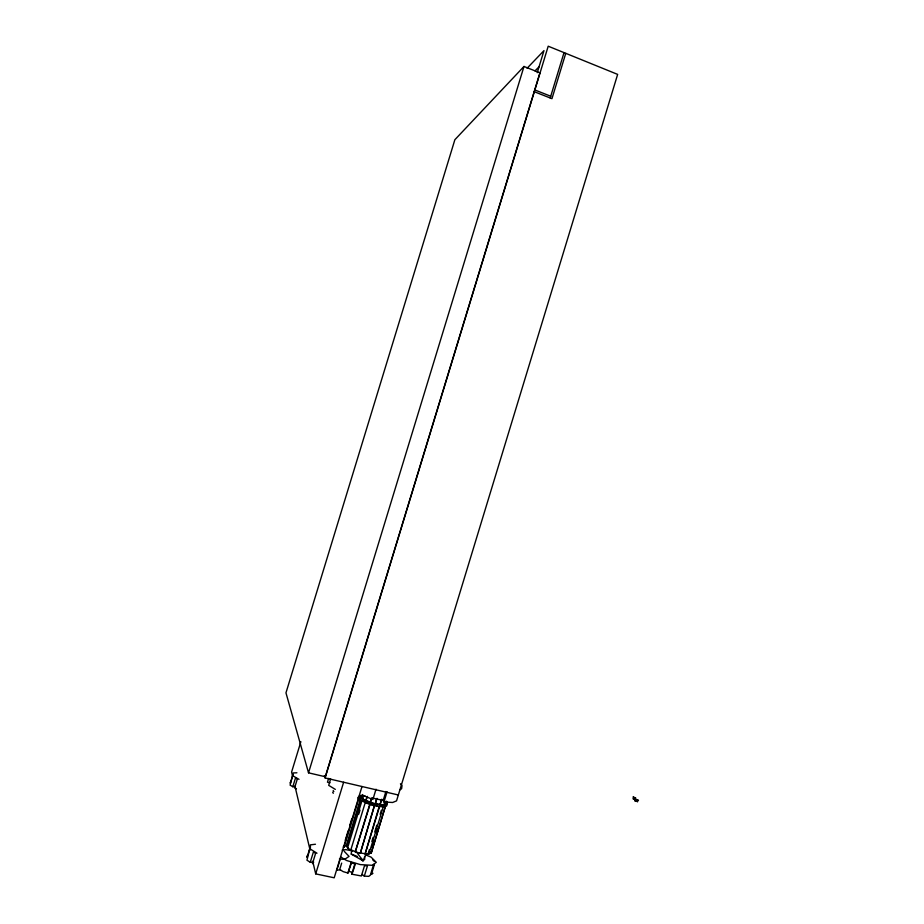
<?xml version="1.0" encoding="UTF-8"?>
<svg xmlns="http://www.w3.org/2000/svg" width="924" height="924" viewBox="0 0 924 924"><rect width="100%" height="100%" fill="white"/><g stroke="black" fill="none" stroke-linecap="round" stroke-linejoin="round"><path stroke-width="1.39" d="M307.091 855.855L307.045 857.472L310.152 847.285L306.964 860.209L310.268 862.277L313.733 862.184M290.367 782.154L290.275 783.275L292.873 774.762L290.113 785.146L292.827 786.728L295.437 786.809M364.587 856.56L364.749 859.297L362.97 860.775L351.224 854.076L351.697 849.907M386.151 801.166L385.331 803.868L386.093 804.169L386.405 802.956L385.597 802.806M369.392 849.595L368.145 853.661L371.171 853.21L385.481 805.982M300.866 741.695L291.603 772.025L292.596 776.218M292.827 786.728L295.449 778.147L297.262 779.175L294.64 787.768L296.465 788.83M308.524 772.834L523.989 66.459L539.928 72.823L325.306 776.749L308.524 772.834L285.966 692.861L454.862 139.732L523.989 66.459M537.248 72.684L543.982 50.612L527.084 68.261M398.336 794.986L325.109 777.927L548.209 46.2L617.648 74.394L396.546 800.865L392.631 802.482L383.968 801.986L383.183 800.45L385.909 791.51M328.632 778.378L327.466 782.201L329.995 782.767M330.653 778.955L328.701 785.365L335.32 789.396M310.268 862.277L313.398 851.997L315.604 853.36L312.462 863.663M550.196 97.979L564.021 52.622M362 786.52L334.199 877.8L315.708 873.873L343.624 782.247M565.765 53.326L551.951 98.672L534.326 91.719M345.241 840.297L348.129 830.803M349.78 825.375L351.848 818.595M358.558 796.569L358.038 798.267L358.847 798.405L359.783 795.194M339.974 859.955L336.844 870.235L340.506 869.68M343.185 846.927L343.936 847.239L358.443 799.606M347.563 848.024L350.797 850.011L365.327 802.309L362.058 800.438L347.563 848.024L348.383 848.163L346.073 846.211L360.51 798.786M341.672 863.108L339.72 869.507L343.151 871.621L347.944 873.041L351.594 862.415M346.893 846.338L360.914 800.288M363.398 796.038L362.566 798.752L363.386 798.89L361.85 797.239L362.67 794.536M358.731 814.183L359.979 810.105M362.566 798.752L365.835 800.6L367.082 796.523M365.835 800.6L367.475 796.43M347.944 873.041L351.074 862.773L354.885 863.917L351.767 874.185L361.388 875.964L364.506 865.719L367.44 865.892L364.322 876.125L368.734 876.356L370.339 875.19L373.423 865.026L374.474 864.286L371.39 874.427L372.961 873.272M360.302 853.245L374.567 805.208L360.302 853.245L355.278 851.847L371.575 798.29M355.278 851.847L370.201 803.984L366.84 802.644M377.015 798.348L375.363 803.799L370.339 802.379L371.968 798.197M376.022 789.212L372.892 799.491L362.416 795.206M353.06 871.216L355.405 863.547M375.363 803.799L376.334 799.433M382.617 806.155L383.379 806.456L368.919 853.984L365.096 853.995L379.337 806.04M384.719 802.055L383.899 804.758L380.134 804.631L381.092 800.276M365.096 853.995L379.614 806.329L383.379 806.456M380.134 804.631L381.785 799.202M371.875 841.452L373.111 837.375M374.763 831.947L376.83 825.155M380.134 814.298L381.381 810.221M383.968 801.986L387.087 791.741M371.956 847.631L374.012 840.886M376.472 832.801L377.708 828.759M371.171 853.21L385.585 805.855M386.093 804.169L386.925 801.466M343.936 847.239L344.386 845.841M359.355 796.707L358.962 797.92L358.212 797.62M346.073 846.211L346.535 844.836L347.285 845.137M361.434 795.911L361.03 797.1L361.85 797.239M356.248 851.651L362.97 860.775L366.204 853.845M351.767 874.185L352.679 872.499L348.868 871.367M535.008 70.882L539.05 66.794M400.173 789.731L401.617 788.703L402.032 785.562L400.438 783.748M358.858 798.579L360.025 797.978A14.01 3.465 15.5 0 0 359.575 796.014M350.797 850.011L355.671 851.709M342.203 850.092L345.899 849.641L352.541 850.912M315.454 844.247L310.452 844.848L310.349 849.087L316.99 853.199M296.916 772.787L293.174 772.961L292.943 775.871L299.006 779.336M339.408 859.043L344.664 859.355L349.053 856.409L344.178 851.27M360.037 852.933L364.83 853.684M370.732 851.674L371.529 851.801M375.086 803.51L379.856 804.342M374.567 805.208L376.957 805.624M633.379 798.602C630.203 798.625 645.645 802.413 634.118 798.821M372.153 797.966L383.183 800.45M371.078 804.434L374.844 805.497M351.224 854.076L357.369 856.444M534.869 89.963L550.727 96.235M366.227 800.507L370.72 802.275M368.145 853.661L368.919 853.984M365.823 854.954L371.136 857.16L376.287 862.335L372.106 865.303L360.325 864.598L346.546 860.487L340.852 857.045M362.208 874.497L364.322 876.125M372.799 859.932L374.081 861.226M361.307 858.465L362.97 860.775M324.37 775.617L325.109 777.927M294.906 785.977L310.094 850.149M312.728 861.318L315.708 873.873M333.853 791.579A14.01 3.465 15.5 0 1 333.229 790.494M359.066 797.701A14.01 3.477 15.5 0 1 358.362 800.276M333.333 793.289A14.01 3.477 15.5 0 1 332.709 792.191M365.292 796.165A21.887 5.313 15.5 0 1 359.378 796.026M359.84 797.528A13.698 3.396 15.8 0 0 361.873 800.75L367.232 803.383A14.345 3.557 15.8 0 0 377.754 806.317L383.61 806.802L386.636 805.924A13.687 3.396 15.8 0 0 386.809 805.035M361.515 795.264A13.71 3.384 15.8 0 0 362.381 799.052L367.752 801.686A14.357 3.534 15.8 0 0 381.473 805.035L386.047 804.839A13.675 3.373 15.8 0 0 386.567 802.251M637.618 801.616L634.765 800.681L637.618 801.616M633.194 797.066L635.677 798.093L633.194 797.066"/></g></svg>
